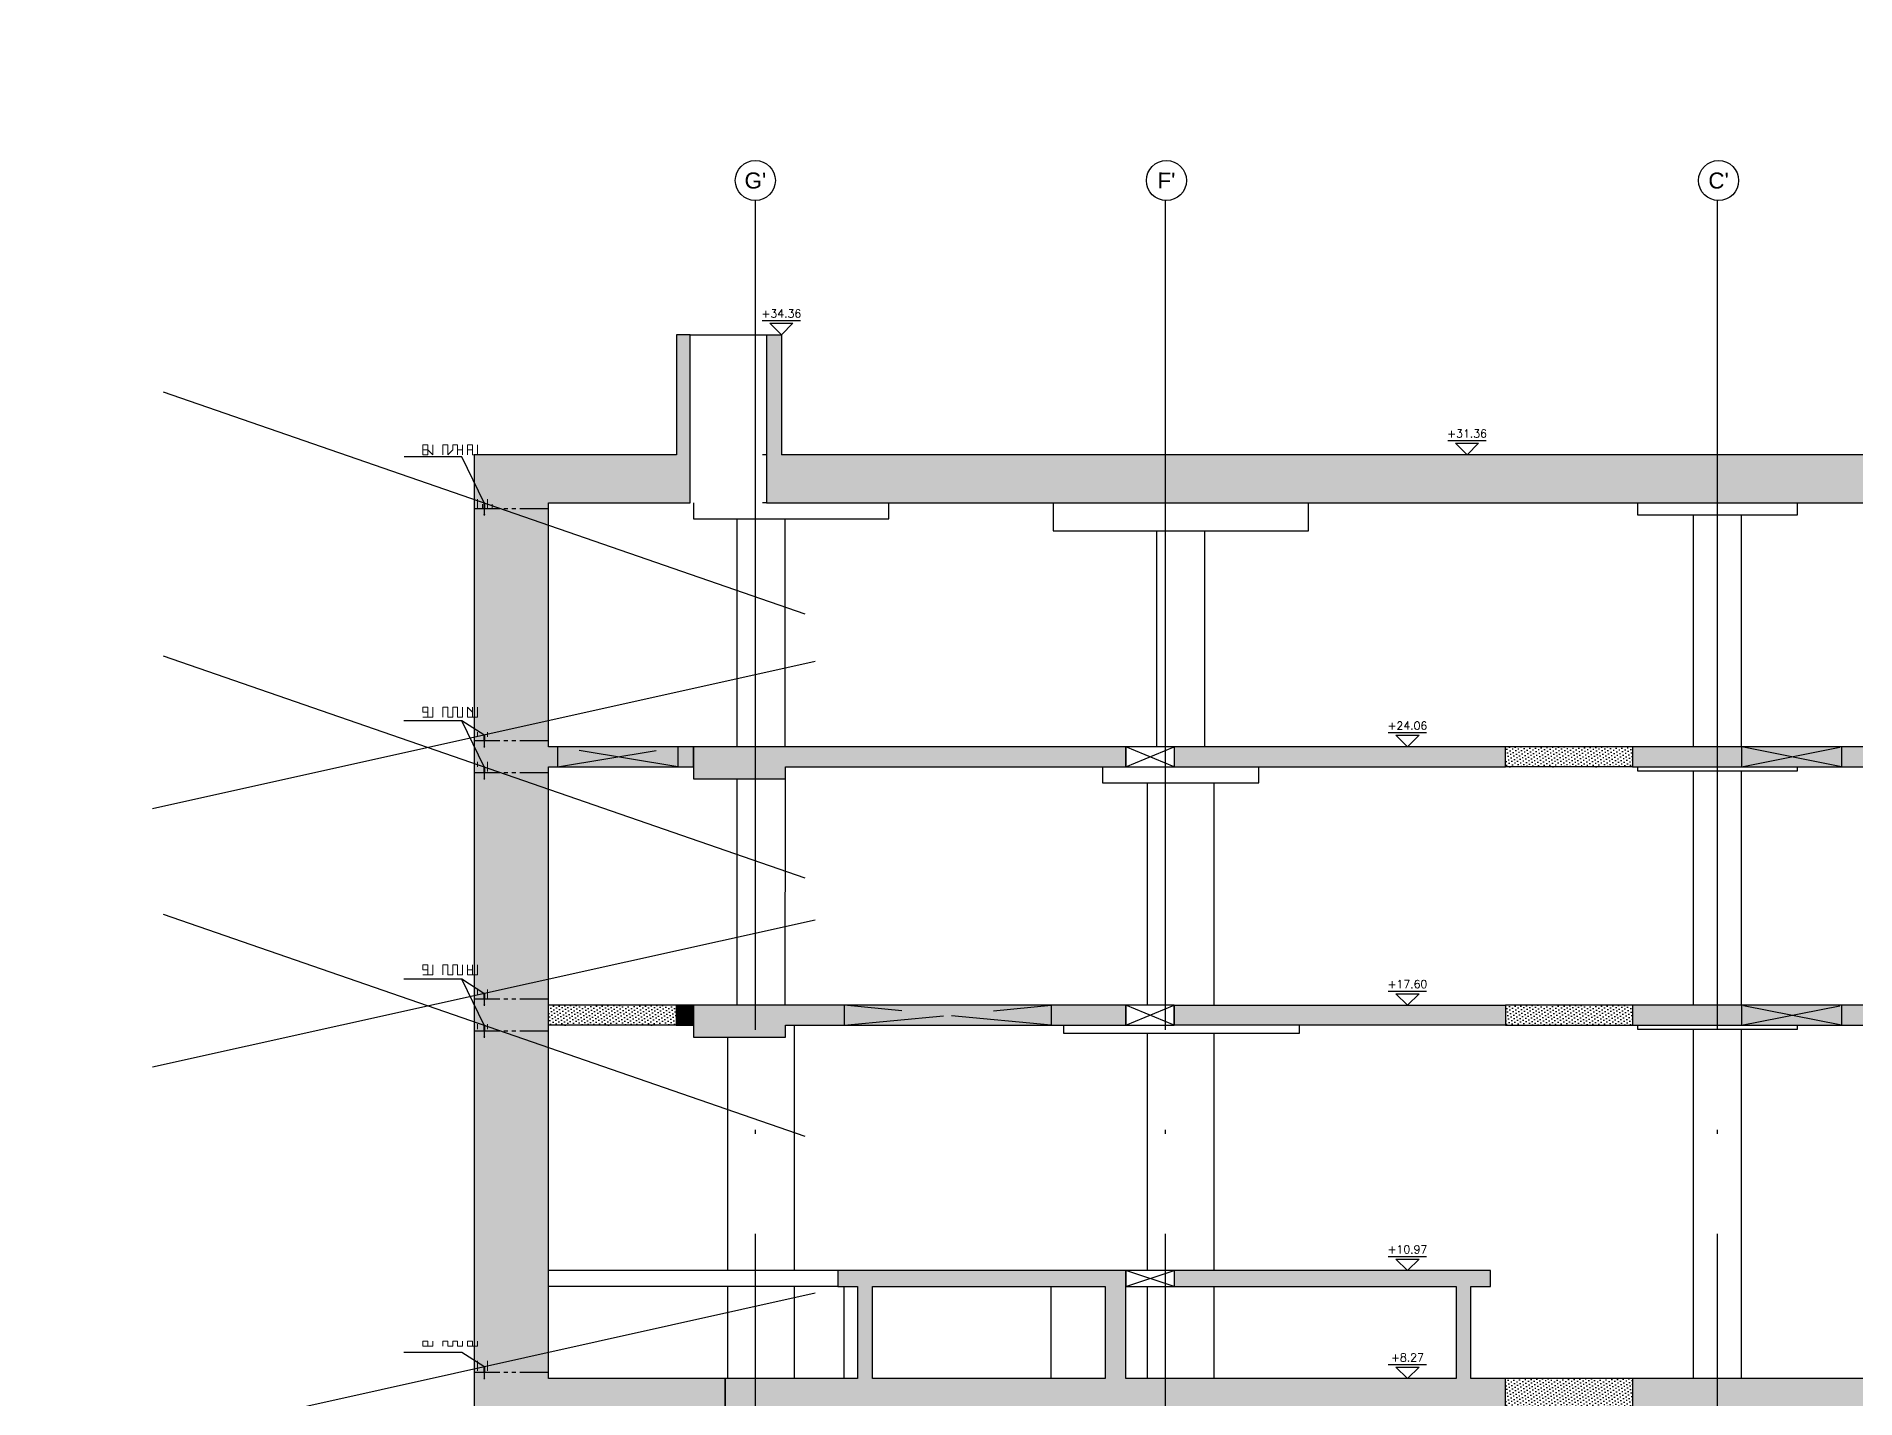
# Model space of a CAD drawing. Header units: millimetres. Extents: x 400382 to 401500, y 4543975 to 4544133.
# Drawn here: x 401042.13 to 401087.6, y 4544030.61 to 4544064.66 of the extents above; entities that cross this region are included whole.
import ezdxf
from ezdxf.enums import TextEntityAlignment as Align

# ---------------------------------------------------------------- set-up
doc = ezdxf.new("R2010")
doc.units = ezdxf.units.MM
for name, pattern in [('ACAD_ISO05W100', [33, 24, -3, 0, -3, 0, -3]), ('AKS', [3, 2.5, -0.25, 0, -0.25]), ('CONTINU', [0]), ('Dot', [4, 0, -4]), ('HIDDEN', [0.375, 0.25, -0.125])]:
    doc.linetypes.add(name, pattern=pattern)
for name, color, linetype in [('aks prota', 2, 'AKS'), ('caks prota', 4, 'Continuous'), ('görünüş prota', 4, 'Continuous'), ('inşaat derzi prota', 11, 'Continuous'), ('kesit prota', 1, 'Continuous'), ('kesit tarama prota', 252, 'Continuous'), ('kot prota', 4, 'Continuous'), ('merdiven prota', 2, 'Continuous'), ('not çizgisi prota', 4, 'Continuous'), ('PRT-CST-rc_level', 6, 'Continuous'), ('PRT-CST-rc_levermark', 4, 'Continuous'), ('st_s_su tutucu', 2, 'Continuous'), ('st_s_ölçü', 4, 'Continuous'), ('taks prota', 7, 'Continuous')]:
    doc.layers.add(name, color=color, linetype=linetype)
doc.styles.add('OLCU', font='romanstw.shx')
doc.styles.add('TAKS', font='Arial Unicode.ttf')
doc.dimstyles.new('1-50', dxfattribs={"dimtxt": 10, "dimasz": 4, "dimexe": 4, "dimexo": 8, "dimgap": 4, "dimtad": 1, "dimdec": 1, "dimrnd": 0.05, "dimzin": 9, "dimdsep": 46, "dimtxsty": 'OLCU', "dimblk1": 'OBLIQUE', "dimblk2": 'OBLIQUE', "dimsah": 1, "dimcen": 2, "dimdle": 4, "dimclrd": 4, "dimclre": 4, "dimclrt": 3, "dimadec": 1, "dimazin": 0, "dimtfac": 1, "dimtdec": 1, "dimtix": 1, "dimtmove": 2, "dimatfit": 3, "dimldrblk": 'OBLIQUE', "dimfxl": 1, "dimtvp": 1, "dimtolj": 1, "dimtzin": 1, "dimarcsym": 0})
pattern_1 = [(36.00000000000852, (401120.522101341, 4543709.659362201), (-0.01454759243649026, 0.08754345112886382), [0, -0.07937499999999999])]

# ---------------------------------------------------------------- blocks, each defined once
blk = doc.blocks.new('KOTK5')
at = {"layer": 'PRT-CST-rc_levermark'}
blk.add_line((216.6666666667443, 160), (-213.3333333332557, 160), dxfattribs=at)
blk.add_lwpolyline([(130, 130), (-130, 130), (0, 0)], close=True, dxfattribs=at)
at = {"layer": 'PRT-CST-rc_level', "style": 'OLCU'}
blk.add_attdef('000.00', text='', height=90, dxfattribs=at).set_placement((0, 193.1381784435362), align=Align.CENTER)
blk = doc.blocks.new('_Oblique')
at = {"layer": 'st_s_ölçü', "lineweight": -2}
blk.add_line((-0.5, -0.5), (0.5, 0.5), dxfattribs=at)
blk = doc.blocks.new('D')
at = {"layer": 'st_s_su tutucu', "linetype": 'CONTINU', "ltscale": 0.2}
for p, q in [((-39987.83090962706, 52508.18991963421), (-39992.63090966878, 52508.18991966914)), ((-39992.63090966878, 52508.18991966914), (-39992.63090980848, 52507.38991968935)), ((-39992.63090980848, 52507.38991968935), (-39990.63090962501, 52506.05655179494)), ((-39990.63090992199, 52478.65671955824), (-39991.93117670823, 52478.6567195757)), ((-39991.93117670823, 52478.6567195757), (-39991.93117659182, 52477.72311959402)), ((-39991.93117659182, 52477.72311959402), (-39990.63090987367, 52477.72311951835)), ((-39990.6309096902, 52498.50671976196), (-39991.53117650332, 52498.50671977942)), ((-39991.53117650332, 52498.50671977942), (-39991.53117639622, 52497.87311976865)), ((-39991.53117639622, 52497.87311976865), (-39990.63090970417, 52497.87311978029)), ((-39990.63090980196, 52488.50671968629), (-39991.53117661508, 52488.50671963972)), ((-39991.53117661508, 52488.50671963972), (-39991.53117662905, 52487.87311965806)), ((-39991.53117662905, 52487.87311965806), (-39990.630909937, 52487.87311964059)), ((-39990.63090962501, 52506.05655179494), (-39990.6309096902, 52498.50671976196)), ((-39990.63090970417, 52497.87311978029), (-39990.63090980196, 52488.50671968629)), ((-39990.630909937, 52487.87311964059), (-39990.63090992199, 52478.65671955824)), ((-39990.630909937, 52468.50671965136), (-39990.63090992199, 52477.72311973372)), ((-39989.83090974534, 52506.05655187643), (-39987.83090964103, 52507.38991968935)), ((-39989.83090955907, 52498.50671965136), (-39989.83090974534, 52506.05655187643)), ((-39988.9306429881, 52498.50671966883), (-39989.83090955907, 52498.50671965136)), ((-39989.83090992229, 52488.50671961062), (-39989.83090981984, 52497.87311973373)), ((-39989.83090981984, 52497.87311973373), (-39988.93064300207, 52497.87311962313)), ((-39988.93064335132, 52488.50671965136), (-39989.83090992229, 52488.50671961062)), ((-39989.83091007002, 52478.65671960481), (-39989.8309099316, 52487.87311978029)), ((-39989.8309099316, 52487.87311978029), (-39988.93064311383, 52487.87311964059)), ((-39988.53064343977, 52478.65671965137), (-39989.83091007002, 52478.65671960481)), ((-39989.83090998934, 52477.72311965805), (-39988.53064344908, 52477.72311964058)), ((-39989.83091007002, 52477.72311968715), (-39989.8309099316, 52468.50671951166)), ((-39988.93064300207, 52497.87311962313), (-39988.9306429881, 52498.50671966883)), ((-39988.93064311383, 52487.87311964059), (-39988.93064335132, 52488.50671965136)), ((-39988.53064344908, 52477.72311964058), (-39988.53064343977, 52478.65671965137)), ((-39987.83090964103, 52507.38991968935), (-39987.83090962706, 52508.18991963421)), ((-39992.63090980848, 52448.98991960261), (-39990.63090962501, 52450.32328749701)), ((-39992.63090966878, 52448.18991962282), (-39992.63090980848, 52448.98991960261)), ((-39987.83090962706, 52448.18991965774), (-39992.63090966878, 52448.18991962282)), ((-39991.53117661508, 52467.87311965223), (-39991.53117662905, 52468.5067196339)), ((-39991.53117662905, 52468.5067196339), (-39990.630909937, 52468.50671965136)), ((-39990.63090980196, 52467.87311960567), (-39991.53117661508, 52467.87311965223)), ((-39991.53117650332, 52457.87311951254), (-39991.53117639622, 52458.50671952331)), ((-39991.53117639622, 52458.50671952331), (-39990.63090970417, 52458.50671951166)), ((-39990.6309096902, 52457.87311953), (-39991.53117650332, 52457.87311951254)), ((-39990.63090970417, 52458.50671951166), (-39990.63090980196, 52467.87311960567)), ((-39990.63090962501, 52450.32328749701), (-39990.6309096902, 52457.87311953)), ((-39989.8309099316, 52468.50671951166), (-39988.93064311383, 52468.50671965136)), ((-39988.93064335132, 52467.87311964059), (-39989.83090992229, 52467.87311968134)), ((-39989.83090992229, 52467.87311968134), (-39989.83090981984, 52458.50671955823)), ((-39989.83090981984, 52458.50671955823), (-39988.93064300207, 52458.50671966883)), ((-39988.9306429881, 52457.87311962313), (-39989.83090955907, 52457.87311964059)), ((-39989.83090955907, 52457.87311964059), (-39989.83090974534, 52450.32328741552)), ((-39989.83090974534, 52450.32328741552), (-39987.83090964103, 52448.98991960261)), ((-39988.93064311383, 52468.50671965136), (-39988.93064335132, 52467.87311964059)), ((-39988.93064300207, 52458.50671966883), (-39988.9306429881, 52457.87311962313)), ((-39987.83090964103, 52448.98991960261), (-39987.83090962706, 52448.18991965774))]:
    blk.add_line(p, q, dxfattribs=at)

msp = doc.modelspace()

# ---------------------------------------------------------------- hatches: boundary and pattern name
at = {"layer": 'kesit tarama prota'}
h = msp.add_hatch(color=256, dxfattribs=at)
h.dxf.hatch_style = 1
h.paths.add_polyline_path([(401054.9299804436, 4544052.99916485), (401058.4731372634, 4544052.99916485), (401058.4735789362, 4544057.199164851), (401058.1252085764, 4544057.199164851), (401058.1252085764, 4544054.199164851), (401053.0758784772, 4544054.199164851), (401053.0758784772, 4544029.409164851), (401059.3492861462, 4544029.409164851), (401059.3492861462, 4544031.109164851), (401054.9299804436, 4544031.109164851), (401054.9299804436, 4544046.399164851), (401058.5507142076, 4544046.399164851), (401058.5507142076, 4544046.899164851), (401054.9299804436, 4544046.899164851)])
h = msp.add_hatch(color=256, dxfattribs=at)
h.dxf.hatch_style = 1
h.paths.add_polyline_path([(401060.7509246115, 4544054.199164851), (401060.7509246115, 4544057.199164851), (401060.3801042184, 4544057.199164851), (401060.3801042184, 4544052.99916485), (401089.0492861494, 4544052.99916485), (401093.0492861494, 4544052.99916485), (401100.5492876982, 4544052.99916485), (401100.5492876982, 4544046.899164851), (401082.0260924294, 4544046.899164851), (401082.0260924294, 4544046.399164851), (401100.5492876982, 4544046.399164851), (401100.5492876982, 4544038.939164851), (401094.6492876983, 4544038.939164851), (401094.6492876983, 4544040.439164851), (401082.0260924294, 4544040.439164851), (401082.0260924294, 4544039.939164851), (401091.0492861459, 4544039.939164851), (401091.0492861459, 4544039.239164851), (401091.6492861463, 4544039.239164851), (401091.6492861463, 4544039.939164851), (401094.1492876983, 4544039.939164851), (401094.1492876983, 4544038.439164851), (401100.5492876982, 4544038.439164851), (401100.5492876982, 4544031.109164851), (401082.0260924294, 4544031.109164851), (401082.0260924294, 4544030.109164851), (401091.6492861463, 4544030.109164851), (401091.6492861463, 4544030.509164851), (401100.2492876982, 4544030.509164851), (401100.2492876982, 4544025.649164851), (401081.7993163501, 4544025.649164851), (401081.7993163501, 4544025.049164851), (401100.2492876982, 4544025.049164851), (401100.2492876982, 4544017.599164851), (401098.3586209968, 4544017.599164851), (401097.3693314567, 4544017.049164851), (401096.0292422033, 4544017.049164851), (401095.0399526632, 4544017.599164851), (401094.3987081731, 4544017.599164851), (401094.3987081731, 4544019.329164851), (401095.149286146, 4544019.329164851), (401095.149286146, 4544019.529164851), (401066.2492861459, 4544019.529164851), (401066.2492861459, 4544019.329164851), (401066.9987089769, 4544019.329164851), (401066.9987089769, 4544017.599164851), (401066.3586180345, 4544017.599164851), (401065.3693284944, 4544017.049164851), (401064.029239241, 4544017.049164851), (401063.0399497007, 4544017.599164851), (401061.149286146, 4544017.599164851), (401061.149286146, 4544025.049164851), (401077.0492861459, 4544025.049164851), (401077.0492861459, 4544024.449164851), (401077.8492967125, 4544024.449164851), (401077.8492967125, 4544025.049164851), (401079.5993163469, 4544025.049164851), (401079.5993163469, 4544025.649164851), (401061.1509348645, 4544025.649164851), (401061.1509348645, 4544030.109164851), (401078.850513363, 4544030.109164851), (401078.850513363, 4544031.109164851), (401077.9826482239, 4544031.109164851), (401077.9826482239, 4544033.409164851), (401078.477075415, 4544033.409164851), (401078.477075415, 4544033.809164851), (401070.5662403584, 4544033.809164851), (401070.5662403584, 4544033.409164851), (401077.6118278303, 4544033.409164851), (401077.6118278303, 4544031.109164851), (401069.3551557653, 4544031.109164851), (401069.3551557653, 4544033.809164851), (401062.1609781119, 4544033.809164851), (401062.1609781119, 4544033.409164851), (401062.6554053032, 4544033.409164851), (401062.655405303, 4544031.109164851), (401059.3492861462, 4544031.109164851), (401059.3492861462, 4544017.851146451), (401058.5492877001, 4544017.851146449), (401058.5492877001, 4544015.049164851), (401078.6624856114, 4544015.049164851), (401078.9374856113, 4544015.599164851), (401079.0993163469, 4544015.599164851), (401079.0993163469, 4544017.599164851), (401067.2487089694, 4544017.599164851), (401067.2487089694, 4544019.329164851), (401094.1487081803, 4544019.329164851), (401094.1487081803, 4544017.599164851), (401082.2993163501, 4544017.599164851), (401082.2993163501, 4544015.599164851), (401094.5213753022, 4544015.599164851), (401095.5106648423, 4544015.049164851), (401097.8879088177, 4544015.049164851), (401098.8771983581, 4544015.049164851), (401102.8492874843, 4544015.049164851), (401102.8492874843, 4544017.59916485), (401102.0492876982, 4544017.59916485), (401102.0492876982, 4544054.199164851)])
h.paths.add_polyline_path([(401068.8447652801, 4544033.409164851), (401068.8447652801, 4544031.109164851), (401063.0262256961, 4544031.109164851), (401063.0262256961, 4544033.409164851)], flags=16)
h = msp.add_hatch(color=256, dxfattribs=at)
h.dxf.hatch_style = 1
h.paths.add_polyline_path([(401060.8497190522, 4544046.399164851), (401069.3551557653, 4544046.399164851), (401069.3551557653, 4544046.899164851), (401058.5507142076, 4544046.899164851), (401058.5507142076, 4544046.099164851), (401060.8497190522, 4544046.099164851)])
h = msp.add_hatch(color=256, dxfattribs=at)
h.dxf.hatch_style = 1
h.paths.add_polyline_path([(401078.850513363, 4544046.899164851), (401070.5662403584, 4544046.899164851), (401070.5662403584, 4544046.399164851), (401078.850513363, 4544046.399164851)])
h = msp.add_hatch(dxfattribs=at)
h.set_pattern_fill('DOTS', color=2, scale=0.04999999999999999, angle=36.00000000002025)
h.set_pattern_definition(pattern_1)
h.paths.add_polyline_path([(401082.0260924294, 4544046.899164851), (401078.850513363, 4544046.899164851), (401078.850513363, 4544046.399164851), (401082.0260924294, 4544046.399164851)])
h = msp.add_hatch(dxfattribs=at)
h.set_pattern_fill('DOTS', color=2, scale=0.04999999999999999, angle=36.00000000002025)
h.set_pattern_definition(pattern_1)
h.paths.add_polyline_path([(401058.1219979627, 4544039.939164851), (401058.1219979627, 4544040.439164851), (401054.9299804436, 4544040.439164851), (401054.9299804436, 4544039.939164851)])
h = msp.add_hatch(color=256, dxfattribs=at)
h.dxf.hatch_style = 1
h.paths.add_polyline_path([(401058.1219979627, 4544039.939164851), (401058.5512095594, 4544039.939164851), (401058.5512095594, 4544040.439164851), (401058.1219979627, 4544040.439164851)])
h = msp.add_hatch(color=256, dxfattribs=at)
h.dxf.hatch_style = 1
h.paths.add_polyline_path([(401060.8497190522, 4544039.939164851), (401069.3551557653, 4544039.939164851), (401069.3551557653, 4544040.439164851), (401058.5512095594, 4544040.439164851), (401058.5512095594, 4544039.639164851), (401060.8497190522, 4544039.639164851)])
h = msp.add_hatch(color=256, dxfattribs=at)
h.dxf.hatch_style = 1
h.paths.add_polyline_path([(401078.850513363, 4544040.439164851), (401070.5662403584, 4544040.439164851), (401070.5662403584, 4544039.939164851), (401078.850513363, 4544039.939164851)])
h = msp.add_hatch(dxfattribs=at)
h.set_pattern_fill('DOTS', color=2, scale=0.04999999999999999, angle=36.00000000002025)
h.set_pattern_definition(pattern_1)
h.paths.add_polyline_path([(401082.0260924294, 4544040.439164851), (401078.850513363, 4544040.439164851), (401078.850513363, 4544039.939164851), (401082.0260924294, 4544039.939164851)])
h = msp.add_hatch(dxfattribs=at)
h.set_pattern_fill('DOTS', color=2, scale=0.04999999999999999, angle=36.00000000002025)
h.set_pattern_definition(pattern_1)
h.paths.add_polyline_path([(401082.0260924294, 4544031.109164851), (401078.850513363, 4544031.109164851), (401078.850513363, 4544030.109164851), (401082.0260924294, 4544030.109164851)])

# ---------------------------------------------------------------- linework, layer by layer
at = {"layer": 'aks prota', "ltscale": 10}
for p, q in [((401060.099286146, 4544009.724315195), (401060.099286146, 4544060.552820121)), ((401070.349286146, 4544009.724315195), (401070.349286146, 4544060.552820121)), ((401084.149286146, 4544009.724315195), (401084.149286146, 4544060.552820121))]:
    msp.add_line(p, q, dxfattribs=at)
at = {"layer": 'caks prota', "ltscale": 0.05}
for centre in [(401060.099286146, 4544061.052820121), (401070.3739978529, 4544061.052209079), (401084.173997853, 4544061.052209079)]:
    msp.add_circle(centre, 0.5, dxfattribs=at)
at = {"layer": 'görünüş prota'}
for p, q in [((401059.6481105753, 4544046.899164851), (401059.6481105753, 4544052.599164851)), ((401060.8481105755, 4544046.899164851), (401060.8481105755, 4544052.599164851)), ((401083.5492861459, 4544046.899164851), (401083.5492861459, 4544052.699164851)), ((401084.7492861459, 4544046.899164851), (401084.7492861459, 4544052.699164851)), ((401070.1313465599, 4544046.899164851), (401070.1313465599, 4544052.299164851)), ((401071.33134656, 4544046.899164851), (401071.33134656, 4544052.299164851)), ((401070.5662403584, 4544046.899164851), (401070.5662403584, 4544046.399164851)), ((401083.5492861459, 4544040.439164851), (401083.5492861459, 4544046.299164851)), ((401084.7492861459, 4544040.439164851), (401084.7492861459, 4544046.299164851)), ((401059.6487189552, 4544040.439164851), (401059.6487189552, 4544046.099164851)), ((401060.8481101734, 4544040.439164851), (401060.8497190522, 4544046.099164851)), ((401069.901474888, 4544040.439164851), (401069.901474888, 4544045.99916485)), ((401071.5664606609, 4544040.439164851), (401071.5664606609, 4544045.99916485)), ((401070.5662403584, 4544040.439164851), (401070.5662403584, 4544039.939164851)), ((401061.0807382821, 4544033.809164851), (401061.0807382821, 4544039.939164851)), ((401083.5492861459, 4544031.109164851), (401083.5492861459, 4544039.839164851)), ((401084.7492861461, 4544031.109164851), (401084.7492861461, 4544039.839164851)), ((401059.4141442869, 4544033.809164851), (401059.4141442869, 4544039.639164851)), ((401069.8985038856, 4544033.809164851), (401069.8985038856, 4544039.739164851)), ((401071.5664606609, 4544033.809164851), (401071.5664606609, 4544039.739164851)), ((401062.1609781119, 4544033.809164851), (401054.9299804436, 4544033.809164851)), ((401062.1609781119, 4544033.409164851), (401054.9299804436, 4544033.409164851)), ((401059.4141442869, 4544031.109164851), (401059.4141442869, 4544033.409164851)), ((401061.0807382821, 4544031.109164851), (401061.0807382821, 4544033.409164851)), ((401062.3159125543, 4544031.109164851), (401062.3159125543, 4544033.409164851)), ((401067.4936213184, 4544031.109164851), (401067.4936213184, 4544033.409164851)), ((401069.8985038856, 4544031.109164851), (401069.8985038856, 4544033.409164851)), ((401071.5664606609, 4544031.109164851), (401071.5664606609, 4544033.409164851))]:
    msp.add_line(p, q, dxfattribs=at)
for points in [[(401058.4735789362, 4544057.199164851), (401060.3801042184, 4544057.199164851)], [(401058.5497190522, 4544052.99916485), (401058.5497190522, 4544052.599164851), (401063.4386325756, 4544052.599164851), (401063.4386325756, 4544052.99916485)], [(401067.5408245667, 4544052.99916485), (401067.5408245667, 4544052.299164851), (401073.9219980112, 4544052.299164851), (401073.9219980112, 4544052.99916485)], [(401082.1492861493, 4544052.99916485), (401082.1492861493, 4544052.699164851), (401086.1492861493, 4544052.699164851), (401086.1492861493, 4544052.99916485)], [(401070.5662403584, 4544046.899164851), (401069.3551557653, 4544046.899164851)], [(401082.0260924294, 4544046.899164851), (401078.850513363, 4544046.899164851)], [(401068.7753649424, 4544046.399164851), (401068.7753649424, 4544045.99916485), (401072.6864112332, 4544045.99916485), (401072.6864112332, 4544046.399164851)], [(401069.3551557653, 4544046.399164851), (401070.5662403584, 4544046.399164851)], [(401082.0260924294, 4544046.399164851), (401078.850513363, 4544046.399164851)], [(401082.149286146, 4544046.399164851), (401082.149286146, 4544046.299164851), (401086.149286146, 4544046.299164851), (401086.149286146, 4544046.399164851)], [(401058.1219979627, 4544040.439164851), (401054.9299804436, 4544040.439164851)], [(401070.5662403584, 4544040.439164851), (401069.3551557653, 4544040.439164851)], [(401082.0260924294, 4544040.439164851), (401078.850513363, 4544040.439164851)], [(401058.1219979627, 4544039.939164851), (401054.9299804436, 4544039.939164851)], [(401067.8055192761, 4544039.939164851), (401067.8055192761, 4544039.739164851), (401073.7011530658, 4544039.739164851), (401073.7011530658, 4544039.939164851)], [(401069.3551557653, 4544039.939164851), (401070.5662403584, 4544039.939164851)], [(401078.850513363, 4544039.939164851), (401082.0260924294, 4544039.939164851)], [(401082.1492861458, 4544039.939164851), (401082.1492861458, 4544039.839164851), (401086.1492861458, 4544039.839164851), (401086.1492861458, 4544039.939164851)], [(401070.5662403584, 4544033.809164851), (401069.3551557653, 4544033.809164851)], [(401069.3551557653, 4544033.409164851), (401070.5662403584, 4544033.409164851)], [(401082.0260924294, 4544031.109164851), (401078.850513363, 4544031.109164851)]]:
    msp.add_lwpolyline(points, dxfattribs=at)
at = {"layer": 'görünüş prota', "color": 4, "linetype": 'Dot'}
for points in [[(401060.3802304105, 4544054.199164844), (401058.4732634767, 4544054.199365381)], [(401060.3801042184, 4544052.99916485), (401058.4731372846, 4544052.999365388)]]:
    msp.add_lwpolyline(points, dxfattribs=at)
at = {"layer": 'inşaat derzi prota', "linetype": 'ACAD_ISO05W100', "ltscale": 0.03}
for points in [[(401054.92998035, 4544052.84916485), (401053.0758784772, 4544052.84916485)], [(401054.92998035, 4544047.04916485), (401053.0758784772, 4544047.04916485)], [(401054.92998035, 4544046.24916485), (401053.0758784772, 4544046.24916485)], [(401054.92998035, 4544040.58916485), (401053.0758784772, 4544040.58916485)], [(401054.92998035, 4544039.78916485), (401053.0758784772, 4544039.78916485)], [(401054.92998035, 4544031.25916485), (401053.0758784772, 4544031.25916485)]]:
    msp.add_lwpolyline(points, dxfattribs=at)
at = {"layer": 'kesit prota'}
for p, q in [((401058.1252085764, 4544057.199164851), (401058.1252085764, 4544054.199164851)), ((401060.7509246115, 4544057.199164851), (401060.7509246115, 4544054.199164851))]:
    msp.add_line(p, q, dxfattribs=at)
for points in [[(401058.1252085764, 4544054.199164851), (401053.0758784772, 4544054.199164851), (401053.0758784772, 4544029.409164851), (401059.3492861462, 4544029.409164851), (401059.3492861462, 4544031.109164851), (401054.9299804436, 4544031.109164851), (401054.9299804436, 4544046.399164851), (401058.5507142076, 4544046.399164851), (401058.5507142076, 4544046.899164851), (401054.9299804436, 4544046.899164851), (401054.9299804436, 4544052.99916485), (401058.4731372634, 4544052.99916485), (401058.4735789362, 4544057.199164851), (401058.1252085764, 4544057.199164851)], [(401060.3801042184, 4544057.199164851), (401060.3801042184, 4544052.99916485), (401089.0492861494, 4544052.99916485), (401089.0492861494, 4544052.99916485), (401093.0492861494, 4544052.99916485), (401093.0492861494, 4544052.99916485)], [(401060.3801042184, 4544057.199164851), (401060.7509246115, 4544057.199164851)], [(401102.0492876982, 4544054.199164851), (401060.7509246115, 4544054.199164851)], [(401069.3551557653, 4544046.899164851), (401058.5507142076, 4544046.899164851), (401058.5507142076, 4544046.099164851), (401060.8497190522, 4544046.099164851), (401060.8497190522, 4544046.399164851)], [(401060.8497190522, 4544046.399164851), (401069.3551557653, 4544046.399164851), (401069.3551557653, 4544046.899164851)], [(401100.5492876982, 4544046.899164851), (401082.0260924294, 4544046.899164851), (401082.0260924294, 4544046.399164851), (401100.5492876982, 4544046.399164851)], [(401058.1219979627, 4544039.939164851), (401058.5512095594, 4544039.939164851), (401058.5512095594, 4544040.439164851), (401058.1219979627, 4544040.439164851), (401058.1219979627, 4544039.939164851)], [(401060.8497190522, 4544039.939164851), (401069.3551557653, 4544039.939164851), (401069.3551557653, 4544040.439164851), (401058.5512095594, 4544040.439164851), (401058.5512095594, 4544039.639164851), (401060.8497190522, 4544039.639164851), (401060.8497190522, 4544039.939164851)], [(401094.6492876983, 4544040.439164851), (401082.0260924294, 4544040.439164851), (401082.0260924294, 4544039.939164851), (401091.0492861459, 4544039.939164851)], [(401078.850513363, 4544030.109164851), (401078.850513363, 4544031.109164851), (401077.9826482239, 4544031.109164851), (401077.9826482239, 4544033.409164851), (401078.477075415, 4544033.409164851), (401078.477075415, 4544033.809164851), (401070.5662403584, 4544033.809164851), (401070.5662403584, 4544033.409164851), (401077.6118278303, 4544033.409164851), (401077.6118278303, 4544031.109164851), (401069.3551557653, 4544031.109164851), (401069.3551557653, 4544033.809164851), (401062.1609781119, 4544033.809164851), (401062.1609781119, 4544033.409164851), (401062.6554053032, 4544033.409164851), (401062.655405303, 4544031.109164851), (401059.3492861462, 4544031.109164851), (401059.3492861462, 4544017.851146451)], [(401068.8447652801, 4544031.109164851), (401063.0262256961, 4544031.109164851), (401063.0262256961, 4544033.409164851), (401068.8447652801, 4544033.409164851), (401068.8447652801, 4544031.109164851)], [(401100.5492876982, 4544031.109164851), (401082.0260924294, 4544031.109164851), (401082.0260924294, 4544030.109164851), (401091.6492861463, 4544030.109164851)]]:
    msp.add_lwpolyline(points, dxfattribs=at)
for points in [[(401070.5662403584, 4544046.899164851), (401070.5662403584, 4544046.399164851), (401078.850513363, 4544046.399164851), (401078.850513363, 4544046.899164851)], [(401078.850513363, 4544039.939164851), (401070.5662403584, 4544039.939164851), (401070.5662403584, 4544040.439164851), (401078.850513363, 4544040.439164851)]]:
    msp.add_lwpolyline(points, close=True, dxfattribs=at)
at = {"layer": 'merdiven prota', "linetype": 'HIDDEN', "ltscale": 10}
for points in [[(401055.1515955995, 4544046.399164851), (401058.1581910194, 4544046.899164851), (401058.1581910194, 4544046.399164851), (401055.1515955995, 4544046.899164851), (401055.1515955995, 4544046.399164851)], [(401069.3551557653, 4544046.399164851), (401070.5662403584, 4544046.899164851), (401070.5662403584, 4544046.399164851), (401069.3551557653, 4544046.899164851), (401069.3551557653, 4544046.399164851)], [(401084.749286148, 4544046.899164851), (401084.7492861499, 4544046.399164851), (401087.2489539178, 4544046.899164851), (401087.2489539178, 4544046.399164851), (401084.749286148, 4544046.899164851)], [(401062.3159125543, 4544039.939164851), (401067.4936213181, 4544040.439164851), (401067.4936213181, 4544039.939164851), (401062.3159125543, 4544040.439164851), (401062.3159125543, 4544039.939164851)], [(401069.3551557653, 4544039.939164851), (401070.5662403584, 4544040.439164851), (401070.5662403584, 4544039.939164851), (401069.3551557653, 4544040.439164851), (401069.3551557653, 4544039.939164851)], [(401084.7492861459, 4544040.439164851), (401084.749286148, 4544039.939164852), (401087.2489539159, 4544040.439164851), (401087.2489539159, 4544039.939164852), (401084.7492861459, 4544040.439164851)], [(401069.3551557653, 4544033.409164851), (401070.5662403584, 4544033.809164851), (401070.5662403584, 4544033.409164851), (401069.3551557653, 4544033.809164851), (401069.3551557653, 4544033.409164851)]]:
    msp.add_lwpolyline(points, dxfattribs=at)
at = {"layer": 'st_s_ölçü', "color": 6, "lineweight": 0}
for points in [[(401051.9161514379, 4544054.446972531), (401051.7923918136, 4544054.446972531), (401051.7923918136, 4544054.323212907), (401051.9161514379, 4544054.323212907), (401051.9161514379, 4544054.199453282), (401051.7923918136, 4544054.199453282), (401051.7923918136, 4544054.323212907)], [(401051.9161514379, 4544054.446972531), (401051.9161514379, 4544054.323212907), (401052.0399110625, 4544054.199453282), (401052.0399110625, 4544054.323212907), (401052.0399110625, 4544054.446972531)], [(401052.2874303111, 4544054.446972531), (401052.2874303111, 4544054.199453282)], [(401052.2874303111, 4544054.446972531), (401052.4111899354, 4544054.446972531)], [(401052.4111899354, 4544054.446972531), (401052.4111899354, 4544054.323212907), (401052.4111899354, 4544054.199453282), (401052.5349495597, 4544054.323212907), (401052.5349495597, 4544054.446972531)], [(401052.5349495597, 4544054.446972531), (401052.658709184, 4544054.446972531)], [(401052.658709184, 4544054.446972531), (401052.658709184, 4544054.199453282)], [(401052.658709184, 4544054.446972531), (401052.658709184, 4544054.323212907), (401052.7824688086, 4544054.323212907), (401052.7824688086, 4544054.199453282), (401052.7824688086, 4544054.323212907), (401052.7824688086, 4544054.446972531)], [(401053.0299880572, 4544054.446972531), (401052.9062284329, 4544054.446972531), (401052.9062284329, 4544054.323212907), (401052.9062284329, 4544054.199453282), (401052.9062284329, 4544054.323212907), (401053.0299880572, 4544054.323212907)], [(401053.0299880572, 4544054.446972531), (401053.0299880572, 4544054.323212907), (401053.0299880572, 4544054.199453282), (401053.1537476815, 4544054.199453282), (401053.1537476815, 4544054.323212907), (401053.1537476815, 4544054.446972531)], [(401053.1537476815, 4544053.085616663), (401053.1537476815, 4544052.961857039)], [(401053.2775073058, 4544052.961857039), (401053.2775073058, 4544052.838097415)], [(401053.5250265547, 4544052.961857039), (401053.5250265547, 4544052.838097415)], [(401051.9161514379, 4544047.763952816), (401051.9161514379, 4544047.88771244), (401051.7923918136, 4544047.88771244), (401051.7923918136, 4544047.763952816), (401051.9161514379, 4544047.763952816), (401051.9161514379, 4544047.640193191), (401051.7923918136, 4544047.640193191)], [(401051.9161514379, 4544047.88771244), (401051.9161514379, 4544047.763952816), (401051.9161514379, 4544047.640193191), (401052.0399110625, 4544047.640193191), (401052.0399110625, 4544047.763952816), (401052.0399110625, 4544047.88771244)], [(401052.2874303111, 4544047.88771244), (401052.2874303111, 4544047.640193191)], [(401052.2874303111, 4544047.88771244), (401052.4111899354, 4544047.88771244)], [(401052.4111899354, 4544047.88771244), (401052.4111899354, 4544047.763952816), (401052.4111899354, 4544047.640193191), (401052.5349495597, 4544047.640193191), (401052.5349495597, 4544047.763952816), (401052.5349495597, 4544047.88771244)], [(401052.5349495597, 4544047.88771244), (401052.658709184, 4544047.88771244)], [(401052.658709184, 4544047.88771244), (401052.658709184, 4544047.640193191)], [(401052.658709184, 4544047.88771244), (401052.658709184, 4544047.763952816), (401052.658709184, 4544047.640193191), (401052.7824688086, 4544047.640193191), (401052.7824688086, 4544047.763952816), (401052.7824688086, 4544047.88771244)], [(401053.0299880572, 4544047.763952816), (401052.9062284329, 4544047.88771244), (401052.9062284329, 4544047.763952816), (401052.9062284329, 4544047.640193191), (401053.0299880572, 4544047.640193191)], [(401053.0299880572, 4544047.88771244), (401053.0299880572, 4544047.763952816), (401053.0299880572, 4544047.640193191), (401053.1537476815, 4544047.640193191), (401053.1537476815, 4544047.763952816), (401053.1537476815, 4544047.88771244)], [(401053.1537476815, 4544047.268914319), (401053.1537476815, 4544047.145154694)], [(401051.9161514379, 4544041.32845235), (401051.9161514379, 4544041.452211974), (401051.7923918136, 4544041.452211974), (401051.7923918136, 4544041.32845235), (401051.9161514379, 4544041.32845235), (401051.9161514379, 4544041.204692725), (401051.7923918136, 4544041.204692725)], [(401051.9161514379, 4544041.452211974), (401051.9161514379, 4544041.204692725), (401052.0399110625, 4544041.204692725), (401052.0399110625, 4544041.452211974)], [(401052.2874303111, 4544041.452211974), (401052.2874303111, 4544041.204692725)], [(401052.2874303111, 4544041.452211974), (401052.4111899354, 4544041.452211974)], [(401052.4111899354, 4544041.452211974), (401052.4111899354, 4544041.204692725), (401052.5349495597, 4544041.204692725), (401052.5349495597, 4544041.452211974)], [(401052.5349495597, 4544041.452211974), (401052.658709184, 4544041.452211974)], [(401052.658709184, 4544041.452211974), (401052.658709184, 4544041.204692725)], [(401052.658709184, 4544041.452211974), (401052.658709184, 4544041.204692725), (401052.7824688086, 4544041.204692725), (401052.7824688086, 4544041.452211974)], [(401053.0299880572, 4544041.32845235), (401052.9062284329, 4544041.32845235), (401052.9062284329, 4544041.452211974), (401052.9062284329, 4544041.32845235), (401052.9062284329, 4544041.204692725), (401053.0299880572, 4544041.204692725)], [(401053.0299880572, 4544041.452211974), (401053.0299880572, 4544041.204692725), (401053.1537476815, 4544041.204692725), (401053.1537476815, 4544041.452211974)], [(401053.1537476815, 4544040.833413852), (401053.1537476815, 4544040.709654228), (401053.1537476815, 4544040.833413852), (401053.1537476815, 4544040.709654228)], [(401053.1537476815, 4544039.967096481), (401053.1537476815, 4544039.843336857)], [(401051.9161514379, 4544032.046480523), (401051.7923918136, 4544032.046480523), (401051.7923918136, 4544031.922720899), (401051.9161514379, 4544031.922720899), (401051.7923918136, 4544031.922720899)], [(401051.9161514379, 4544032.046480523), (401051.9161514379, 4544031.922720899), (401052.0399110625, 4544031.922720899), (401052.0399110625, 4544032.046480523)], [(401052.2874303111, 4544032.046480523), (401052.2874303111, 4544031.922720899)], [(401052.2874303111, 4544032.046480523), (401052.4111899354, 4544032.046480523)], [(401052.4111899354, 4544032.046480523), (401052.4111899354, 4544031.922720899), (401052.5349495597, 4544031.922720899), (401052.5349495597, 4544032.046480523)], [(401052.5349495597, 4544032.046480523), (401052.658709184, 4544032.046480523)], [(401052.658709184, 4544032.046480523), (401052.658709184, 4544031.922720899)], [(401052.658709184, 4544032.046480523), (401052.658709184, 4544031.922720899), (401052.7824688086, 4544031.922720899), (401052.7824688086, 4544032.046480523)], [(401053.0299880572, 4544032.046480523), (401052.9062284329, 4544032.046480523), (401052.9062284329, 4544031.922720899), (401053.0299880572, 4544031.922720899)], [(401053.0299880572, 4544032.046480523), (401053.0299880572, 4544031.922720899), (401053.1537476815, 4544031.922720899), (401053.1537476815, 4544032.046480523)], [(401053.1537476815, 4544031.427682402), (401053.1537476815, 4544031.551442026), (401053.1537476815, 4544031.427682402), (401053.1537476815, 4544031.303922777)]]:
    msp.add_lwpolyline(points, dxfattribs=at)
for points in [[(401053.4012669302, 4544052.838097415), (401053.4012669302, 4544053.085616663), (401053.4012669302, 4544052.961857039), (401053.4012669302, 4544052.838097415)], [(401053.1537476815, 4544052.961857039), (401053.1537476815, 4544052.838097415), (401053.1537476815, 4544052.961857039)], [(401053.4012669302, 4544047.145154694), (401053.4012669302, 4544047.268914319), (401053.4012669302, 4544047.145154694)], [(401053.1537476815, 4544046.402596948), (401053.1537476815, 4544046.526356572), (401053.1537476815, 4544046.402596948)], [(401053.4012669302, 4544046.278837324), (401053.4012669302, 4544046.526356572), (401053.4012669302, 4544046.402596948), (401053.4012669302, 4544046.278837324)], [(401053.4012669302, 4544040.585894603), (401053.4012669302, 4544040.833413852), (401053.4012669302, 4544040.709654228), (401053.4012669302, 4544040.585894603)], [(401053.4012669302, 4544039.843336857), (401053.4012669302, 4544039.967096481), (401053.4012669302, 4544039.843336857)], [(401053.4012669302, 4544031.303922777), (401053.4012669302, 4544031.551442026), (401053.4012669302, 4544031.427682402), (401053.4012669302, 4544031.303922777)]]:
    msp.add_lwpolyline(points, close=True, dxfattribs=at)

# ---------------------------------------------------------------- block references
at = {"layer": 'kot prota', "linetype": 'CONTINU', "ltscale": 0.1}
ref = msp.add_blockref('KOTK5', (401060.7509246115, 4544057.199164851), dxfattribs=dict(at, xscale=-0.002222222222222222, yscale=0.002222222222222221, zscale=0.002222222222222222, rotation=359.9999999999409))
ref.add_attrib('000.00', '+34.36', dxfattribs={"layer": 'PRT-CST-rc_level', "height": 0.2, "style": 'OLCU'}).set_placement((401060.7509246115, 4544057.628360803), align=Align.CENTER)
ref = msp.add_blockref('KOTK5', (401077.8885376153, 4544054.199164851), dxfattribs=dict(at, xscale=-0.002222222222222222, yscale=0.002222222222222221, zscale=0.002222222222222222, rotation=359.9999999999409))
ref.add_attrib('000.00', '+31.36', dxfattribs={"layer": 'PRT-CST-rc_level', "height": 0.2, "style": 'OLCU'}).set_placement((401077.8885376153, 4544054.628360803), align=Align.CENTER)
ref = msp.add_blockref('KOTK5', (401076.3978471954, 4544046.899164851), dxfattribs=dict(at, xscale=-0.002222222222222222, yscale=0.002222222222222221, zscale=0.002222222222222222, rotation=359.9999999999409))
ref.add_attrib('000.00', '+24.06', dxfattribs={"layer": 'PRT-CST-rc_level', "height": 0.2, "style": 'OLCU'}).set_placement((401076.3978471954, 4544047.328360802), align=Align.CENTER)
ref = msp.add_blockref('KOTK5', (401076.3978471954, 4544040.439164851), dxfattribs=dict(at, xscale=-0.002222222222222222, yscale=0.002222222222222221, zscale=0.002222222222222222, rotation=359.9999999999409))
ref.add_attrib('000.00', '+17.60', dxfattribs={"layer": 'PRT-CST-rc_level', "height": 0.2, "style": 'OLCU'}).set_placement((401076.3978471954, 4544040.868360803), align=Align.CENTER)
ref = msp.add_blockref('KOTK5', (401076.3978471954, 4544033.809164851), dxfattribs=dict(at, xscale=-0.002222222222222222, yscale=0.002222222222222221, zscale=0.002222222222222222, rotation=359.9999999999409))
ref.add_attrib('000.00', '+10.97', dxfattribs={"layer": 'PRT-CST-rc_level', "height": 0.2, "style": 'OLCU'}).set_placement((401076.3978471954, 4544034.238360803), align=Align.CENTER)
ref = msp.add_blockref('KOTK5', (401076.3978471954, 4544031.109164851), dxfattribs=dict(at, xscale=-0.002222222222222222, yscale=0.002222222222222221, zscale=0.002222222222222222, rotation=359.9999999999409))
ref.add_attrib('000.00', '+8.27', dxfattribs={"layer": 'PRT-CST-rc_level', "height": 0.2, "style": 'OLCU'}).set_placement((401076.3978471954, 4544031.538360803), align=Align.CENTER)
at = {"layer": 'st_s_ölçü', "xscale": 0.004999999999999998, "yscale": 0.004999999999999998, "zscale": 0.004999999999999998, "rotation": 180.0000000000342}
for p in [(400853.3747239287, 4544315.240114449), (400853.3747239287, 4544309.440114449), (400853.3747239287, 4544308.640114448), (400853.3747239287, 4544302.980114449), (400853.3747239287, 4544302.180114449), (400853.3747239287, 4544293.650114449)]:
    msp.add_blockref('D', p, dxfattribs=at)

# ---------------------------------------------------------------- texts
at = {"layer": 'taks prota', "style": 'TAKS'}
for s, p in [("G'", (401060.099286146, 4544061.052820121)), ("F'", (401070.3739978529, 4544061.052209079)), ("C'", (401084.173997853, 4544061.052209079))]:
    msp.add_text(s, height=0.4, rotation=359.5051679852531, dxfattribs=at).set_placement(p, align=Align.MIDDLE_CENTER)

# ---------------------------------------------------------------- leaders
at = {"layer": 'not çizgisi prota'}
for points in [[(401053.3202869308, 4544052.99934788), (401052.761725062, 4544054.149101689), (401051.3233420814, 4544054.149101689)], [(401053.3202869308, 4544046.39934788), (401052.761725062, 4544047.54910169), (401051.3233420814, 4544047.54910169)], [(401053.3131958917, 4544047.198178069), (401052.761725062, 4544047.54910169), (401051.3113420811, 4544047.54910169)], [(401053.3202869308, 4544039.93934788), (401052.761725062, 4544041.08910169), (401051.3233420814, 4544041.08910169)], [(401053.3131958917, 4544040.738178068), (401052.761725062, 4544041.08910169), (401051.3113420811, 4544041.08910169)], [(401053.3131958917, 4544031.408178068), (401052.761725062, 4544031.75910169), (401051.3113420811, 4544031.75910169)], [(401059.5936946005, 4544025.04916485), (401059.0351327311, 4544026.29910169), (401057.5967497504, 4544026.29910169)], [(401059.5866035607, 4544025.948178069), (401059.0351327311, 4544026.29910169), (401057.5847497499, 4544026.29910169)]]:
    msp.add_leader(points, dimstyle='1-50', override={"dimasz": 12, "dimgap": 4, "dimtad": 0}, dxfattribs=at)

doc.saveas('drawing.dxf')
